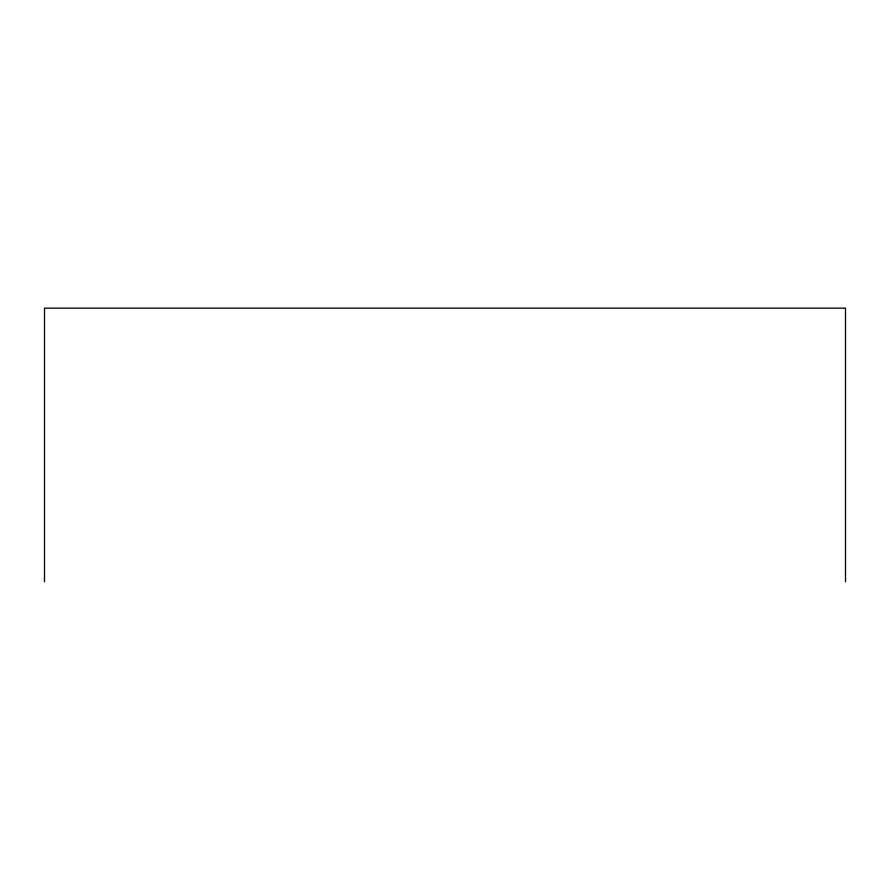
<?xml version="1.0" encoding="UTF-8"?>
<svg xmlns="http://www.w3.org/2000/svg" width="890" height="890" viewBox="0 0 890 890"><rect width="100%" height="100%" fill="white"/><g stroke="black" fill="none" stroke-linecap="round" stroke-linejoin="round"><path stroke-width="1.33" d="M845.5 581.837L845.5 308.163L44.5 308.163L44.5 581.837"/></g></svg>
